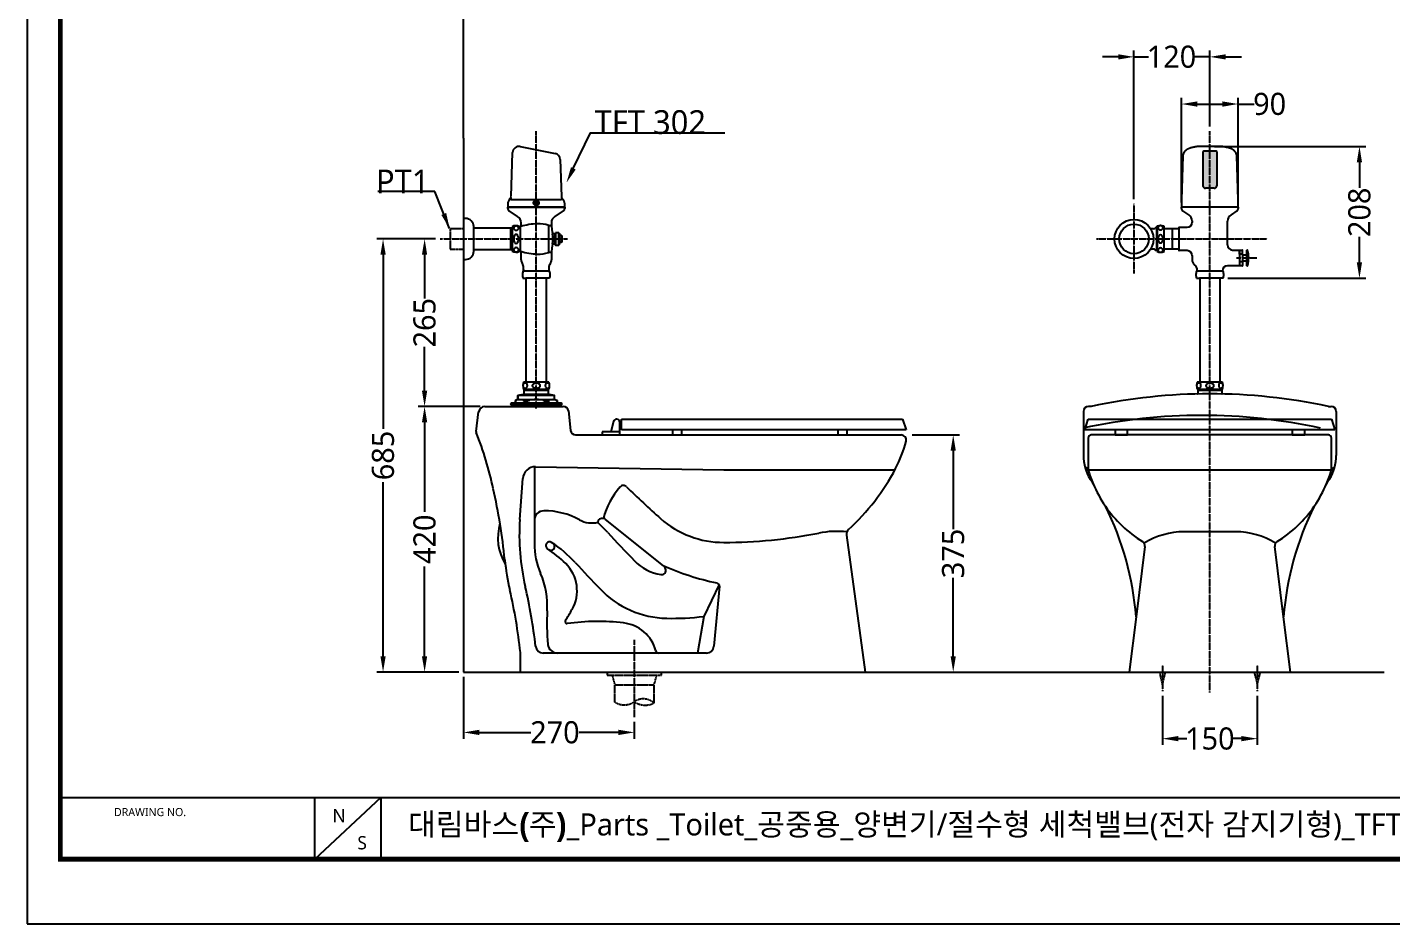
# Model space of a CAD drawing. Header units: millimetres. Extents: x 2110 to 5365, y 1236 to 3621.
# Drawn here: x 2110 to 4268, y 1236 to 2653 of the extents above; entities that cross this region are included whole.
import ezdxf

# ---------------------------------------------------------------- set-up
doc = ezdxf.new("R2010")
doc.units = ezdxf.units.MM
doc.linetypes.add('DASHDOT', pattern=[1, 0.5, -0.25, 0, -0.25])
doc.linetypes.add('DASHED', pattern=[0.75, 0.5, -0.25])
for name, color, linetype in [('001', 7, 'Continuous'), ('002', 7, 'Continuous'), ('BU', 7, 'Continuous'), ('CENTER', 7, 'Continuous'), ('DIM', 4, 'Continuous'), ('DIM2', 7, 'Continuous'), ('DV1_0', 7, 'Continuous'), ('DV3_0', 7, 'Continuous'), ('hatch', 8, 'Continuous'), ('POINT', 7, 'Continuous'), ('대변기몸통1', 7, 'Continuous'), ('상케이스1', 7, 'Continuous'), ('솔밸브몸체1', 7, 'Continuous'), ('수동버튼', 7, 'Continuous'), ('수동버튼커버', 7, 'Continuous')]:
    doc.layers.add(name, color=color, linetype=linetype)
doc.styles.add('____', font='')
doc.styles.add('Daelim Dimension', font='')
doc.styles.get('____').set_extended_font_data('NanumGothic')
doc.styles.get('Daelim Dimension').set_extended_font_data('NanumGothic')
doc.dimstyles.new('MSADIM', dxfattribs={"dimtxt": 35, "dimasz": 25, "dimexe": 10, "dimexo": 7.5, "dimgap": 0.09, "dimtad": 0, "dimtoh": 1, "dimdec": 0, "dimzin": 1, "dimdsep": 46, "dimtxsty": '____', "dimcen": 11.25, "dimadec": 0, "dimazin": 0, "dimtfac": 1, "dimtdec": 4, "dimtix": 1, "dimtmove": 0, "dimatfit": 3, "dimfxl": 1, "dimtolj": 1, "dimtzin": 1, "dimarcsym": 0})

# ---------------------------------------------------------------- blocks, each defined once
blk = doc.blocks.new('*D1')
at = {"layer": 'Defpoints', "color": 0, "transparency": 16777216}
for p in [(2672.5, 2318.6), (2762.9, 2318.6), (2799.8, 1633.6)]:
    blk.add_point(p, dxfattribs=at)
at = {"layer": 'DIM', "color": 5, "lineweight": -2, "transparency": 16777216}
for p, q in [((2755.4, 2318.6), (2662.5, 2318.6)), ((2672.5, 2293.6), (2672.5, 2018.2)), ((2672.5, 1658.6), (2672.5, 1934.1)), ((2792.3, 1633.6), (2662.5, 1633.6))]:
    blk.add_line(p, q, dxfattribs=at)
at = {"layer": 'DIM', "color": 5, "transparency": 16777216}
for points in [[(2668.3, 2293.6), (2676.7, 2293.6), (2672.5, 2318.6)], [(2668.3, 1658.6), (2676.7, 1658.6), (2672.5, 1633.6)]]:
    blk.add_solid(points, dxfattribs=at)
at = {"layer": 'DIM', "color": 7, "transparency": 16777216, "insert": (2672.5, 1976.1), "char_height": 35, "attachment_point": 5, "rotation": 90, "style": '____'}
blk.add_mtext('\\A1;685', dxfattribs=at)
blk = doc.blocks.new('*D2')
at = {"layer": 'Defpoints', "color": 0, "transparency": 16777216}
for p in [(3905.1, 1603.2), (4055.1, 1603.2), (3905.1, 1528.2)]:
    blk.add_point(p, dxfattribs=at)
at = {"layer": 'DIM', "color": 251, "lineweight": -2, "transparency": 16777216}
for p, q in [((3905.1, 1595.7), (3905.1, 1518.2)), ((4055.1, 1595.7), (4055.1, 1518.2)), ((3930.1, 1528.2), (3943.7, 1528.2)), ((4030.1, 1528.2), (4016.5, 1528.2))]:
    blk.add_line(p, q, dxfattribs=at)
at = {"layer": 'DIM', "color": 251, "transparency": 16777216}
for points in [[(3930.1, 1532.4), (3930.1, 1524.1), (3905.1, 1528.2)], [(4030.1, 1532.4), (4030.1, 1524.1), (4055.1, 1528.2)]]:
    blk.add_solid(points, dxfattribs=at)
at = {"layer": 'DIM', "color": 251, "transparency": 16777216, "insert": (3980.1, 1528.2), "char_height": 35, "attachment_point": 5, "style": '____'}
blk.add_mtext('\\A1;150', dxfattribs=at)
blk = doc.blocks.new('*D3')
at = {"layer": 'Defpoints', "color": 0, "transparency": 16777216}
for p in [(2738.2, 2053.6), (2833.6, 2053.6), (2799.8, 1633.6)]:
    blk.add_point(p, dxfattribs=at)
at = {"layer": 'DIM', "color": 0, "lineweight": -2, "transparency": 16777216}
for p, q in [((2826.1, 2053.6), (2728.2, 2053.6)), ((2738.2, 2028.6), (2738.2, 1887)), ((2738.2, 1658.6), (2738.2, 1800.3)), ((2792.3, 1633.6), (2728.2, 1633.6))]:
    blk.add_line(p, q, dxfattribs=at)
at = {"layer": 'DIM', "color": 0, "transparency": 16777216}
for points in [[(2734, 2028.6), (2742.3, 2028.6), (2738.2, 2053.6)], [(2734, 1658.6), (2742.3, 1658.6), (2738.2, 1633.6)]]:
    blk.add_solid(points, dxfattribs=at)
at = {"layer": 'DIM', "color": 0, "transparency": 16777216, "insert": (2738.2, 1843.6), "char_height": 35, "attachment_point": 5, "rotation": 90, "style": '____'}
blk.add_mtext('\\A1;420', dxfattribs=at)
blk = doc.blocks.new('*D4')
at = {"layer": 'Defpoints', "color": 0, "transparency": 16777216}
for p in [(2799.8, 1633.6), (3069.8, 1562.2), (2799.8, 1538.1)]:
    blk.add_point(p, dxfattribs=at)
at = {"layer": 'DIM', "color": 0, "lineweight": -2, "transparency": 16777216}
for p, q in [((2799.8, 1626.1), (2799.8, 1528.1)), ((3069.8, 1554.7), (3069.8, 1528.1)), ((2824.8, 1538.1), (2906, 1538.1)), ((3044.8, 1538.1), (2982.6, 1538.1))]:
    blk.add_line(p, q, dxfattribs=at)
at = {"layer": 'DIM', "color": 0, "transparency": 16777216}
for points in [[(2824.8, 1542.3), (2824.8, 1533.9), (2799.8, 1538.1)], [(3044.8, 1542.3), (3044.8, 1533.9), (3069.8, 1538.1)]]:
    blk.add_solid(points, dxfattribs=at)
at = {"layer": 'DIM', "color": 0, "transparency": 16777216, "insert": (2944.3, 1538.1), "char_height": 35, "attachment_point": 5, "style": '____'}
blk.add_mtext('\\A1;270', dxfattribs=at)
blk = doc.blocks.new('*D5')
at = {"layer": 'Defpoints', "color": 0, "transparency": 16777216}
for p in [(3501.7, 2008.6), (3574.2, 2008.6), (3434.8, 1633.6)]:
    blk.add_point(p, dxfattribs=at)
at = {"layer": 'DIM', "color": 0, "lineweight": -2, "transparency": 16777216}
for p, q in [((3509.2, 2008.6), (3584.2, 2008.6)), ((3574.2, 1983.6), (3574.2, 1859.5)), ((3574.2, 1658.6), (3574.2, 1782.8)), ((3442.3, 1633.6), (3584.2, 1633.6))]:
    blk.add_line(p, q, dxfattribs=at)
at = {"layer": 'DIM', "color": 0, "transparency": 16777216}
for points in [[(3570.1, 1983.6), (3578.4, 1983.6), (3574.2, 2008.6)], [(3570.1, 1658.6), (3578.4, 1658.6), (3574.2, 1633.6)]]:
    blk.add_solid(points, dxfattribs=at)
at = {"layer": 'DIM', "color": 0, "transparency": 16777216, "insert": (3574.2, 1821.1), "char_height": 35, "attachment_point": 5, "rotation": 90, "style": '____'}
blk.add_mtext('\\A1;375', dxfattribs=at)
blk = doc.blocks.new('*D8')
at = {"layer": 'Defpoints', "color": 0, "transparency": 16777216}
for p in [(2738.2, 2318.6), (2762.9, 2318.6), (2833.6, 2053.6)]:
    blk.add_point(p, dxfattribs=at)
at = {"layer": 'DIM', "color": 5, "lineweight": -2, "transparency": 16777216}
for p, q in [((2755.4, 2318.6), (2728.2, 2318.6)), ((2738.2, 2293.6), (2738.2, 2224.5)), ((2738.2, 2078.6), (2738.2, 2147.8)), ((2826.1, 2053.6), (2728.2, 2053.6))]:
    blk.add_line(p, q, dxfattribs=at)
at = {"layer": 'DIM', "color": 5, "transparency": 16777216}
for points in [[(2734, 2293.6), (2742.3, 2293.6), (2738.2, 2318.6)], [(2734, 2078.6), (2742.3, 2078.6), (2738.2, 2053.6)]]:
    blk.add_solid(points, dxfattribs=at)
at = {"layer": 'DIM', "color": 7, "transparency": 16777216, "insert": (2738.2, 2186.1), "char_height": 35, "attachment_point": 5, "rotation": 90, "style": '____'}
blk.add_mtext('\\A1;265', dxfattribs=at)
blk = doc.blocks.new('*D13')
at = {"layer": 'Defpoints', "color": 0, "transparency": 16777216}
for p in [(3935.1, 2532), (3935.1, 2368.6), (4025.1, 2368.6)]:
    blk.add_point(p, dxfattribs=at)
at = {"layer": 'DIM', "color": 5, "lineweight": -2, "transparency": 16777216}
for p, q in [((3935.1, 2376.1), (3935.1, 2542)), ((3960.1, 2532), (4000.1, 2532)), ((4025.1, 2376.1), (4025.1, 2542)), ((4025.1, 2532), (4050.1, 2532))]:
    blk.add_line(p, q, dxfattribs=at)
at = {"layer": 'DIM', "color": 5, "transparency": 16777216}
for points in [[(3960.1, 2536.1), (3960.1, 2527.8), (3935.1, 2532)], [(4000.1, 2536.1), (4000.1, 2527.8), (4025.1, 2532)]]:
    blk.add_solid(points, dxfattribs=at)
at = {"layer": 'DIM', "color": 7, "transparency": 16777216, "insert": (4074.7, 2532), "char_height": 35, "attachment_point": 5, "style": '____'}
blk.add_mtext('\\A1;90', dxfattribs=at)
blk = doc.blocks.new('*D14')
at = {"layer": 'Defpoints', "color": 0, "transparency": 16777216}
for p in [(3980.1, 2464.9), (4216.7, 2464.9), (4001.1, 2256.4)]:
    blk.add_point(p, dxfattribs=at)
at = {"layer": 'DIM', "color": 5, "lineweight": -2, "transparency": 16777216}
for p, q in [((3987.6, 2464.9), (4226.7, 2464.9)), ((4216.7, 2439.9), (4216.7, 2399.3)), ((4216.7, 2281.4), (4216.7, 2322.1)), ((4008.6, 2256.4), (4226.7, 2256.4))]:
    blk.add_line(p, q, dxfattribs=at)
at = {"layer": 'DIM', "color": 5, "transparency": 16777216}
for points in [[(4212.5, 2439.9), (4220.8, 2439.9), (4216.7, 2464.9)], [(4212.5, 2281.4), (4220.8, 2281.4), (4216.7, 2256.4)]]:
    blk.add_solid(points, dxfattribs=at)
at = {"layer": 'DIM', "color": 7, "transparency": 16777216, "insert": (4216.7, 2360.7), "char_height": 35, "attachment_point": 5, "rotation": 90, "style": '____'}
blk.add_mtext('\\A1;208', dxfattribs=at)
blk = doc.blocks.new('*D15')
at = {"layer": 'Defpoints', "color": 0, "transparency": 16777216}
for p in [(3860.1, 2606.6), (3980.1, 2488.8), (3860.1, 2373.9)]:
    blk.add_point(p, dxfattribs=at)
at = {"layer": 'DIM', "color": 5, "lineweight": -2, "transparency": 16777216}
for p, q in [((3860.1, 2381.4), (3860.1, 2616.6)), ((3980.1, 2496.3), (3980.1, 2616.6)), ((3835.1, 2606.6), (3810.1, 2606.6)), ((3860.1, 2606.6), (3883, 2606.6)), ((3980.1, 2606.6), (3955.8, 2606.6)), ((4005.1, 2606.6), (4030.1, 2606.6))]:
    blk.add_line(p, q, dxfattribs=at)
at = {"layer": 'DIM', "color": 5, "transparency": 16777216}
for points in [[(3835.1, 2610.7), (3835.1, 2602.4), (3860.1, 2606.6)], [(4005.1, 2610.7), (4005.1, 2602.4), (3980.1, 2606.6)]]:
    blk.add_solid(points, dxfattribs=at)
at = {"layer": 'DIM', "color": 7, "transparency": 16777216, "insert": (3919.4, 2606.6), "char_height": 35, "attachment_point": 5, "style": '____'}
blk.add_mtext('\\A1;120', dxfattribs=at)

msp = doc.modelspace()

# ---------------------------------------------------------------- hatches: boundary and pattern name
at = {"layer": 'hatch'}
h = msp.add_hatch(color=256, dxfattribs=at)
edge = h.paths.add_edge_path()
edge.add_line((3991, 2444.2), (3991, 2453.7))
edge.add_line((3991, 2453.7), (3991, 2456.8))
edge.add_ellipse((3987.1, 2456.8), major_axis=(3.9, 0), ratio=0.2, start_angle=0, end_angle=90)
edge.add_line((3987.1, 2457.6), (3973.1, 2457.6))
edge.add_ellipse((3973.1, 2456.8), major_axis=(3.9, 0), ratio=0.2, start_angle=90, end_angle=180)
edge.add_line((3969.2, 2456.8), (3969.2, 2453.7))
edge.add_line((3969.2, 2453.7), (3969.2, 2444.2))
edge.add_line((3969.2, 2444.2), (3969.2, 2402.6))
edge.add_arc((3973.1, 2402.6), 3.9, 180, 270)
edge.add_line((3973.1, 2398.7), (3987.1, 2398.7))
edge.add_arc((3987.1, 2402.6), 3.9, 270, 360)
edge.add_line((3991, 2402.6), (3991, 2444.2))

# ---------------------------------------------------------------- linework, layer by layer
for p, q in [((2894.8, 2267.4), (2893.8, 2267.4)), ((2894.8, 2270.1), (2894.8, 2267.4)), ((2934.8, 2267.4), (2894.8, 2267.4)), ((2934.8, 2270.1), (2934.8, 2267.4)), ((2934.8, 2267.4), (2935.8, 2267.4)), ((3960.1, 2267.4), (3959.1, 2267.4)), ((4000.1, 2267.4), (3960.1, 2267.4)), ((4000.1, 2267.4), (4001.1, 2267.4)), ((2893.8, 2256.4), (2898.5, 2256.4)), ((2931, 2256.4), (2898.5, 2256.4)), ((2935.8, 2256.4), (2931, 2256.4)), ((3959.1, 2256.4), (3963.9, 2256.4)), ((3996.4, 2256.4), (3963.9, 2256.4)), ((4001.1, 2256.4), (3996.4, 2256.4))]:
    msp.add_line(p, q)
at = {"color": 5}
msp.add_line((2162.2, 1435.3), (4783.1, 1435.3), dxfattribs=at)
at = {"color": 5, "ltscale": 40}
for p, q in [((2563.9, 1435.3), (2563.9, 1337.3)), ((2563.9, 1435.3), (2563.9, 1337.3)), ((2668.9, 1435.3), (2563.9, 1337.3)), ((2668.9, 1435.3), (2563.9, 1337.3)), ((2668.9, 1435.3), (2668.9, 1337.3)), ((2668.9, 1435.3), (2668.9, 1337.3))]:
    msp.add_line(p, q, dxfattribs=at)
at = {"ltscale": 0.5}
msp.add_lwpolyline([(2109.8, 1235.5), (5364.8, 1235.5), (5364.8, 3620.5), (2109.8, 3620.5)], close=True, dxfattribs=at)
at = {"color": 5, "linetype": 'ByBlock', "lineweight": 200, "const_width": 7.5}
msp.add_lwpolyline([(2162.2, 1337.6), (5312.2, 1337.6), (5312.2, 3565.1), (2162.2, 3565.1)], close=True, dxfattribs=at)
for centre, start, end in [((2908.8, 2261.9), 159.8945, 180), ((2920.8, 2261.9), 0, 20.1055), ((3974.1, 2261.9), 159.8945, 180), ((3986.1, 2261.9), 0, 20.1055), ((2908.8, 2261.9), 180, 200.1055), ((2920.8, 2261.9), 339.8945, 0), ((3974.1, 2261.9), 180, 200.1055), ((3986.1, 2261.9), 339.8945, 0)]:
    msp.add_arc(centre, 16, start, end)
at = {"layer": '001', "color": 251}
for p, q in [((2833.6, 2053.6), (2957.6, 2053.6)), ((3792.6, 2053.6), (3788.1, 2053.6)), ((4167.6, 2053.6), (4172.1, 2053.6)), ((2819.8, 2013.8), (2823.7, 2044.9)), ((2965.6, 2046.5), (2969, 2015.8)), ((3780.1, 2045.6), (3780.1, 1976.2)), ((4180.1, 2045.6), (4180.1, 1976.2)), ((2976.9, 2008.6), (3491.8, 2008.6)), ((3405.5, 1850.1), (3434.8, 1633.6)), ((3863.6, 1721), (3852.6, 1633.6)), ((4107.6, 1633.6), (4096.6, 1721)), ((2889.8, 1633.6), (2889.8, 1662.6))]:
    msp.add_line(p, q, dxfattribs=at)
msp.add_lwpolyline([(2889.8, 1633.6), (3434.8, 1633.6)], dxfattribs=at)
at = {"layer": '001', "color": 7}
msp.add_lwpolyline([(3852.6, 1633.6), (4107.6, 1633.6)], dxfattribs=at)
at = {"layer": '001', "color": 251}
for centre, radius, start, end in [((2833.6, 2043.6), 10, 90, 172.875), ((2957.6, 2045.6), 8, 6.3395, 90), ((3788.1, 2045.6), 8, 90, 180), ((4172.1, 2045.6), 8, 0, 90), ((2822.8, 2013.5), 3, 172.875, 201.2944), ((2260.9, 1794.5), 600, 12.4273, 21.2944), ((2976.9, 2016.6), 8, 186.3402, 270), ((3491.8, 2000.6), 8, 346.2939, 90), ((3317.2, 2043.2), 187.7, 332.1426, 346.2939), ((3850.1, 1976.2), 70, 180, 212.2793), ((4110.1, 1976.2), 70, 327.7207, 360), ((3164.9, 2123.7), 360, 312.6265, 332.1426), ((1870.3, 1708.4), 1000, 5.8845, 12.4273), ((3385.1, 1682.5), 480, 31.219, 32.2793), ((3979.6, 2009.5), 200, 203.0412, 214.5911), ((3980.6, 2009.5), 200, 325.4089, 336.9588), ((4575.1, 1682.5), 480, 147.7207, 148.781), ((3385.1, 1682.5), 480, 4.6031, 26.4133), ((4575.1, 1682.5), 480, 153.5867, 175.3969), ((3415.4, 1851.5), 10, 132.6265, 187.6952), ((3243, 1849.9), 380, 185.8845, 193.1597), ((2094, 1581.2), 800, 5.9884, 13.1597), ((2869.8, 1662.6), 20, 0, 5.9884)]:
    msp.add_arc(centre, radius, start, end, dxfattribs=at)
at = {"layer": '002', "color": 7}
for p, q in [((2799.8, 2477.8), (2799.8, 3477.2)), ((2799.8, 2477.8), (2799.8, 1633.6)), ((2799.8, 1633.6), (4255.6, 1633.6))]:
    msp.add_line(p, q, dxfattribs=at)
at = {"layer": '002', "color": 251}
for p, q in [((4167.6, 2008.6), (3792.6, 2008.6)), ((3787.6, 2003.6), (3787.6, 1955.1)), ((4172.6, 1955.1), (4172.6, 2003.6)), ((2911.8, 1958.3), (2911.8, 1837)), ((2913.7, 1958.3), (3211.6, 1953.6)), ((3211.6, 1953.6), (3482.1, 1953.6)), ((3782.3, 1958.6), (3786, 1955.3)), ((3787.7, 1953.6), (4172.5, 1953.6)), ((4177.9, 1958.6), (4174.2, 1955.3)), ((2888.9, 1874.6), (2893.5, 1939.7)), ((3116.2, 1801.5), (3024.5, 1874.9)), ((4020.8, 1855.4), (3939.4, 1855.4)), ((3877.5, 1832), (3863.6, 1721)), ((4096.6, 1721), (4082.7, 1832)), ((3203.9, 1771.8), (3179.8, 1721.6)), ((3204.4, 1769.2), (3195.8, 1674.6)), ((3179.8, 1721.6), (3169.8, 1663.6)), ((3183.8, 1663.6), (2925.7, 1663.6))]:
    msp.add_line(p, q, dxfattribs=at)
for centre, radius, start, end in [((3792.6, 2003.6), 5, 90, 180.0007), ((4167.6, 2003.6), 5, 0, 90), ((2913.4, 1938.3), 20, 89.0959, 176.0054), ((3780.5, 1949.4), 8, 18.4229, 47.0644), ((3797.6, 1955.1), 10, 180, 196.6467), ((3979.6, 2009.5), 200, 196.6467, 203.0412), ((3980.6, 2009.5), 200, 336.9588, 343.3533), ((4179.7, 1949.4), 8, 132.9356, 163.2034), ((4162.6, 1955.1), 10, 343.3533, 360), ((3140.6, 1844.9), 123.8, 138.9171, 165.1942), ((3052.6, 1921.6), 7, 45.5536, 138.9171), ((4063.7, 2952.5), 1437, 225.5535, 228.4984), ((2926.8, 1873.6), 15, 90.5609, 180), ((2927.8, 1773.8), 114.8, 61.0414, 90.5609), ((3979.6, 2009.5), 200, 214.5911, 238.0423), ((3980.6, 2009.5), 200, 301.9577, 325.4089), ((2934.1, 1845.9), 80, 163.4309, 211.4396), ((3243, 1849.9), 355, 176.0054, 193.1597), ((3002.6, 1909), 39.7, 241.0414, 284.128), ((3015.2, 1871.2), 3, 149.0954, 227.074), ((3019.5, 1868.6), 8, 51.3175, 149.0954), ((2821.1, 1662.5), 282, 42.8843, 47.074), ((3210.9, 1988.6), 150, 228.4984, 270.167), ((3390.2, 1706.1), 150, 83.8824, 100.9943), ((3031.8, 1837), 120, 180, 203.3773), ((2935.8, 1833.6), 6, 56.1679, 236.1679), ((2938, 1832.1), 6, 235.4064, 55.4064), ((2821.1, 1662.5), 212, 42.8843, 56.1679), ((6220.4, 4819.6), 4357.2, 222.8843, 223.6941), ((3209, 2638.6), 800, 270.167, 280.9943), ((3869.5, 1833), 8, 352.8518, 58.0423), ((3939.4, 1735.4), 120, 90, 121.7494), ((4020.8, 1735.4), 120, 58.2506, 90), ((4090.7, 1833), 8, 121.9577, 187.1492), ((2821.1, 1662.5), 200, 45.4367, 56.1679), ((2919.3, 1762.3), 60, 330.1311, 45.4367), ((6220.4, 4819.6), 4427.2, 222.8843, 223.6261), ((3123.2, 1860.5), 73.7, 223.6941, 260.9903), ((3112.8, 1794.6), 7, 260.9903, 19.4712), ((3281.6, 2168.9), 402.6, 245.5935, 258.3653), ((3109.9, 1793.6), 10, 19.4712, 51.3174), ((2802.3, 1737.8), 130, 356.8401, 23.3773), ((3199.4, 1769.6), 5, 354.8056, 78.3653), ((2094, 1581.2), 825, 6.4769, 13.1597), ((3124.3, 1868.5), 150, 223.6261, 268.7769), ((3281.6, 1711.3), 350, 176.8401, 185.6008), ((2451, 2031.2), 600, 328.1863, 330.1311), ((2963.5, 1713.3), 3, 148.1863, 277.8352), ((3011.9, 1361), 352.6, 83.3178, 97.8352), ((3046, 1651.7), 60, 15.1502, 83.3178), ((3129.6, 2118.5), 400, 268.7769, 277.2042), ((2925.7, 1675.6), 12, 186.4769, 270), ((2948.2, 1678.6), 15, 185.6008, 270), ((3108.7, 1668.6), 5, 195.1502, 270), ((3183.8, 1675.6), 12, 270, 354.8056)]:
    msp.add_arc(centre, radius, start, end, dxfattribs=at)
at = {"layer": 'BU', "color": 7}
for p, q in [((2799.8, 2351.1), (2799.8, 2286.1)), ((2802.8, 2351.1), (2799.8, 2351.1)), ((2815.8, 2299.1), (2815.8, 2338.1)), ((2876.8, 2335.6), (2815.8, 2335.6)), ((2873.8, 2335.6), (2873.8, 2301.6)), ((2876.8, 2337.9), (2876.8, 2299.4)), ((2889.2, 2338), (2889.2, 2299.3)), ((2934.8, 2339.6), (2934.5, 2339.9)), ((2934.8, 2297.6), (2934.8, 2339.6)), ((2935.3, 2340.1), (2937.3, 2340.1)), ((2938.8, 2338.8), (2940, 2329.1)), ((3891, 2334.6), (3886.4, 2334.6)), ((3895.6, 2337.6), (3893.8, 2335.8)), ((3895.6, 2337.6), (3895.6, 2299.6)), ((3896.6, 2337.6), (3895.6, 2337.6)), ((3896.6, 2338.7), (3896.6, 2298.6)), ((3907.6, 2298.6), (3907.6, 2338.7)), ((3931.1, 2334.6), (3907.6, 2334.6)), ((3920.3, 2334.6), (3920.3, 2302.6)), ((2942.5, 2326.9), (2943.8, 2326.9)), ((2943.8, 2310.4), (2942.5, 2310.4)), ((2943.8, 2326.9), (2945.3, 2328.4)), ((2943.8, 2326.9), (2943.8, 2310.4)), ((2943.8, 2310.4), (2945.3, 2308.9)), ((2945.3, 2328.4), (2945.3, 2308.9)), ((2950.5, 2328.4), (2945.3, 2328.4)), ((2950.5, 2328.4), (2951.8, 2327.1)), ((2950.5, 2308.9), (2950.5, 2328.4)), ((2951.8, 2310.2), (2950.5, 2308.9)), ((2951.8, 2327.1), (2951.8, 2310.2)), ((2951.8, 2323.9), (2954.7, 2323.9)), ((2954.7, 2313.4), (2951.8, 2313.4)), ((2952.7, 2319.5), (2952.7, 2317.7)), ((2955.2, 2319.5), (2952.7, 2319.5)), ((2952.7, 2317.7), (2955.2, 2317.7)), ((2955.2, 2323.4), (2955.2, 2319.5)), ((2955.2, 2317.7), (2955.2, 2313.9)), ((2876.8, 2301.6), (2815.8, 2301.6)), ((2934.5, 2297.3), (2934.8, 2297.6)), ((2937.3, 2297.1), (2935.3, 2297.1)), ((2940, 2308.2), (2938.8, 2298.5)), ((2945.3, 2308.9), (2950.5, 2308.9)), ((3891, 2302.6), (3886.4, 2302.6)), ((3895.6, 2299.6), (3893.8, 2301.5)), ((3896.6, 2299.6), (3895.6, 2299.6)), ((3931.1, 2302.6), (3907.6, 2302.6)), ((2799.8, 2286.1), (2802.8, 2286.1)), ((2898.8, 2092.1), (2898.8, 2256.4)), ((2930.8, 2092.1), (2930.8, 2256.4)), ((3964.2, 2256.4), (3964.2, 2092.1)), ((3996, 2256.4), (3996, 2092.1)), ((2885.8, 2071.1), (2886.3, 2071.6)), ((2886.3, 2071.6), (2894.5, 2072.9)), ((2886.3, 2071.6), (2943.3, 2071.6)), ((2886.3, 2064.6), (2886.3, 2071.6)), ((2934.8, 2092.1), (2894.8, 2092.1)), ((2894.8, 2081.1), (2934.8, 2081.1)), ((2895.1, 2073.1), (2934.5, 2073.1)), ((2895.8, 2074.4), (2895.8, 2081.1)), ((2896.3, 2079.5), (2895.8, 2078.6)), ((2895.8, 2079.5), (2933.8, 2079.5)), ((2896.3, 2081.1), (2896.3, 2079.5)), ((2933.3, 2081.1), (2933.3, 2079.5)), ((2933.3, 2079.5), (2933.8, 2078.6)), ((2933.8, 2081.1), (2933.8, 2074.4)), ((2935, 2072.9), (2943.3, 2071.6)), ((2943.3, 2071.6), (2943.8, 2071.1)), ((2943.3, 2071.6), (2943.3, 2064.6)), ((4000.1, 2092.1), (3960.1, 2092.1)), ((3960.1, 2081.1), (4000.1, 2081.1)), ((3961.1, 2081.1), (3961.1, 2074.4)), ((3961.6, 2079.5), (3961.1, 2078.6)), ((3961.1, 2079.5), (3999.1, 2079.5)), ((3961.6, 2081.1), (3961.6, 2079.5)), ((3998.6, 2081.1), (3998.6, 2079.5)), ((3998.6, 2079.5), (3999.1, 2078.6)), ((3999.1, 2081.1), (3999.1, 2074.4)), ((2954.3, 2058.6), (2875.3, 2058.6)), ((2875.3, 2056.6), (2954.3, 2056.6)), ((2876, 2056.1), (2953.5, 2056.1)), ((2876, 2053.6), (2876, 2056.1)), ((2953.5, 2053.6), (2876, 2053.6)), ((2876.5, 2056.1), (2876.5, 2056.6)), ((2881.8, 2062.9), (2884.8, 2064.6)), ((2881.8, 2059.6), (2881.8, 2062.9)), ((2884.8, 2064.6), (2944.8, 2064.6)), ((2943.8, 2071.1), (2885.8, 2071.1)), ((2885.8, 2064.6), (2885.8, 2071.1)), ((2901, 2062.9), (2895.7, 2062.9)), ((2895.7, 2062.9), (2895.7, 2060.3)), ((2895.7, 2060.3), (2901, 2060.3)), ((2901, 2060.3), (2901, 2062.9)), ((2928.5, 2062.9), (2933.9, 2062.9)), ((2928.5, 2060.3), (2928.5, 2062.9)), ((2933.9, 2060.3), (2928.5, 2060.3)), ((2933.9, 2062.9), (2933.9, 2060.3)), ((2943.8, 2064.6), (2943.8, 2071.1)), ((2944.8, 2064.6), (2947.8, 2062.9)), ((2947.8, 2062.9), (2947.8, 2059.6)), ((2953, 2056.6), (2953, 2056.1)), ((2953.5, 2056.1), (2953.5, 2053.6))]:
    msp.add_line(p, q, dxfattribs=at)
at = {"layer": 'BU', "color": 251}
for p, q in [((3036.9, 2029.9), (3032.8, 2013.6)), ((3046.8, 2008.6), (3046.8, 2028.6)), ((3049.8, 2016.6), (3049.8, 2033.6)), ((3049.8, 2033.6), (3493.8, 2033.6)), ((3493.8, 2033.6), (3499.8, 2016.6)), ((3782.6, 2016.6), (3787.6, 2033.6)), ((3787.6, 2033.6), (4172.6, 2033.6)), ((4172.6, 2033.6), (4177.6, 2016.6)), ((3019.1, 2013.6), (3019.1, 2008.6)), ((3046.8, 2013.6), (3019.1, 2013.6)), ((3019.1, 2008.6), (3046.8, 2008.6)), ((3499.8, 2016.6), (3049.8, 2016.6)), ((3130.1, 2016.6), (3130.1, 2008.6)), ((3130.1, 2008.6), (3145.1, 2008.6)), ((3145.1, 2008.6), (3145.1, 2016.6)), ((3391.5, 2016.6), (3391.5, 2008.6)), ((3391.5, 2008.6), (3406.5, 2008.6)), ((3406.5, 2008.6), (3406.5, 2016.6)), ((4177.6, 2016.6), (3782.6, 2016.6)), ((3830.1, 2016.6), (3830.1, 2008.6)), ((3830.1, 2008.6), (3850.1, 2008.6)), ((3850.1, 2008.6), (3850.1, 2016.6)), ((4110.1, 2016.6), (4110.1, 2008.6)), ((4110.1, 2008.6), (4130.1, 2008.6)), ((4130.1, 2008.6), (4130.1, 2016.6))]:
    msp.add_line(p, q, dxfattribs=at)
at = {"layer": 'BU', "color": 7}
for radius in [30.8, 23.4]:
    msp.add_circle((3860.1, 2318.6), radius, dxfattribs=at)
for centre, radius, start, end in [((2802.8, 2338.1), 13, 0, 90), ((2882.8, 2328.6), 11, 61.8508, 123.0557), ((2881.9, 2335.8), 3, 134.9539, 225.0461), ((2883, 2334.7), 4.5, 45.0462, 134.9538), ((2883, 2336.8), 4.5, 225.0462, 314.9538), ((2884, 2335.8), 3, 314.9538, 45.0462), ((2889.4, 2341), 3, 241.8508, 287.3555), ((2920.1, 2242.7), 100, 92.0971, 107.3555), ((2918.3, 2292.6), 50, 71.1003, 92.0971), ((2935.3, 2339.6), 0.5, 90, 180), ((2937.3, 2338.6), 1.5, 7.2175, 90), ((3891, 2338.6), 4, 270, 315), ((3902.1, 2323.6), 16, 69.8945, 110.1055), ((3901, 2336.2), 3, 134.9523, 225.0477), ((3902.1, 2335.1), 4.5, 45.0477, 134.9523), ((3902.1, 2337.3), 4.5, 225.0477, 314.9523), ((3903.2, 2336.2), 3, 314.9523, 45.0477), ((2888.7, 2318.6), 10, 144.8395, 215.1605), ((2883, 2322.7), 3, 35.1605, 144.8395), ((2883, 2314.6), 3, 215.1605, 324.8395), ((2877.2, 2318.6), 10, 324.8395, 35.1605), ((2942.5, 2329.4), 2.5, 187.2175, 270), ((2942.5, 2307.9), 2.5, 90, 172.7825), ((2899.1, 2318.6), 42, 349.0194, 10.9806), ((2954.7, 2323.4), 0.5, 0, 90), ((2954.7, 2313.9), 0.5, 270, 0), ((3907, 2318.6), 9, 145.4236, 214.5764), ((3902.1, 2322), 3, 34.5764, 145.4236), ((3902.1, 2315.2), 3, 214.5763, 325.4237), ((3897.2, 2318.6), 9, 325.4236, 34.5764), ((2802.8, 2299.1), 13, 270, 0), ((2882.8, 2308.6), 11, 236.9443, 298.1492), ((2881.9, 2301.5), 3, 134.9539, 225.0461), ((2883, 2300.5), 4.5, 45.0462, 134.9538), ((2883, 2302.6), 4.5, 225.0462, 314.9538), ((2884, 2301.5), 3, 314.9538, 45.0462), ((2889.4, 2296.3), 3, 72.6445, 118.1492), ((2920.1, 2394.6), 100, 252.6445, 267.9029), ((2918.3, 2344.6), 50, 267.9029, 288.8997), ((2935.3, 2297.6), 0.5, 180, 270), ((2937.3, 2298.6), 1.5, 270, 352.7825), ((3891, 2298.6), 4, 45, 90), ((3902.1, 2313.6), 16, 249.8945, 290.1055), ((3901, 2301.1), 3, 134.9523, 225.0477), ((3902.1, 2300), 4.5, 45.0477, 134.9523), ((3902.1, 2302.1), 4.5, 225.0477, 314.9523), ((3903.2, 2301.1), 3, 314.9523, 45.0477), ((2909.8, 2086.6), 16, 159.8945, 200.1055), ((2898.3, 2086.6), 4.5, 135.0477, 224.9523), ((2894.3, 2074.4), 1.5, 278.9866, 360), ((2897.2, 2087.7), 3, 44.9523, 135.0477), ((2897.2, 2085.6), 3, 224.9523, 315.0477), ((2896.2, 2086.6), 4.5, 315.0477, 44.9523), ((2911.4, 2086.6), 3, 124.5763, 235.4237), ((2914.8, 2081.7), 9, 55.4236, 124.5764), ((2914.8, 2091.6), 9, 235.4236, 304.5764), ((2918.2, 2086.6), 3, 304.5763, 55.4237), ((2933.4, 2086.6), 4.5, 135.0477, 224.9523), ((2932.3, 2087.7), 3, 44.9523, 135.0477), ((2932.3, 2085.6), 3, 224.9523, 315.0477), ((2935.3, 2074.4), 1.5, 180, 261.0134), ((2931.3, 2086.6), 4.5, 315.0477, 44.9523), ((2919.8, 2086.6), 16, 339.8945, 20.1055), ((3975.1, 2086.6), 16, 159.8945, 200.1055), ((3963.6, 2086.6), 4.5, 135.0477, 224.9523), ((3962.5, 2087.7), 3, 44.9523, 135.0477), ((3962.5, 2085.6), 3, 224.9523, 315.0477), ((3959.6, 2074.4), 1.5, 318.5681, 360), ((3961.5, 2086.6), 4.5, 315.0477, 44.9523), ((3976.7, 2086.6), 3, 124.5764, 235.4236), ((3980.1, 2081.7), 9, 55.4236, 124.5764), ((3980.1, 2091.6), 9, 235.4236, 304.5764), ((3983.5, 2086.6), 3, 304.5763, 55.4237), ((3998.7, 2086.6), 4.5, 135.0477, 224.9523), ((3997.7, 2087.7), 3, 44.9523, 135.0477), ((3997.7, 2085.6), 3, 224.9523, 315.0477), ((4000.6, 2074.4), 1.5, 180, 221.4319), ((3996.6, 2086.6), 4.5, 315.0477, 44.9523), ((3985.1, 2086.6), 16, 339.8945, 20.1055), ((2875.3, 2057.6), 1, 90, 270), ((2880.8, 2059.6), 1, 270, 0), ((2888.7, 2049.8), 14.8, 61.9987, 118.0013), ((2888.7, 2073.7), 15, 242.497, 297.503), ((2914.8, 2009.2), 55.4, 75.6385, 104.3615), ((2914.8, 2115.1), 56.4, 255.9015, 284.0985), ((2940.8, 2049.8), 14.8, 61.9987, 118.0013), ((2940.8, 2073.7), 15, 242.497, 297.503), ((2948.8, 2059.6), 1, 180, 270), ((2954.3, 2057.6), 1, 270, 90)]:
    msp.add_arc(centre, radius, start, end, dxfattribs=at)
at = {"layer": 'BU', "color": 251}
for centre, radius, start, end in [((3980.1, 1184.7), 888.9, 77.8229, 102.1771), ((3980.1, 1184.7), 888.9, 77.8229, 102.1771), ((3980.1, 1184.7), 888.9, 77.8229, 102.1771), ((3041.8, 2028.6), 5, 0, 165.8872), ((3967.5, 1150.6), 888.9, 77.8229, 102.1771)]:
    msp.add_arc(centre, radius, start, end, dxfattribs=at)
at = {"layer": 'BU', "color": 7}
for points in [[(3896.6, 2338.7), (3896.6, 2338.7), (3896.6, 2338.6)], [(3896.6, 2338.6), (3896.6, 2338.1), (3896.6, 2337.6)], [(2954.7, 2323.9), (2953.2, 2323.9), (2951.8, 2323.9)], [(3895.6, 2299.6), (3895.6, 2300.2), (3895.6, 2300.7)], [(3896.6, 2298.6), (3896.6, 2298.6), (3896.6, 2298.6)], [(2899.6, 2081.1), (2899.3, 2081.1), (2898.9, 2081.1)], [(2943.3, 2071.1), (2943.3, 2071.4), (2943.3, 2071.6)], [(3964.9, 2081.1), (3964.6, 2081.1), (3964.2, 2081.1)], [(2876.5, 2056.6), (2876.5, 2056.4), (2876.5, 2056.1)], [(2884.8, 2064.6), (2899.8, 2064.6), (2914.8, 2064.6)]]:
    msp.add_open_spline(points, degree=2, dxfattribs=at)
at = {"layer": 'CENTER', "color": 1, "linetype": 'DASHDOT'}
for p, q in [((2914.8, 2050.2), (2914.8, 2488.9)), ((3980.1, 1601.4), (3980.1, 2488.8)), ((3860.1, 2373.9), (3860.1, 2264)), ((2762.9, 2318.6), (2964.3, 2318.6)), ((3801, 2318.6), (4070.5, 2318.6)), ((4022.2, 2288.6), (4054.5, 2288.6))]:
    msp.add_line(p, q, dxfattribs=at)
at = {"layer": 'CENTER', "color": 251, "linetype": 'DASHDOT'}
for p, q in [((3069.8, 1684.6), (3069.8, 1562.2)), ((3905.1, 1644.7), (3905.1, 1603.2)), ((4055.1, 1644.7), (4055.1, 1603.2))]:
    msp.add_line(p, q, dxfattribs=at)
at = {"layer": 'DIM2', "color": 5}
msp.add_lwpolyline([(2973.4, 2430.2), (3000.4, 2486.3), (3213, 2486.3)], dxfattribs=at)
msp.add_solid([(2977.2, 2428.4), (2962.6, 2407.7), (2969.7, 2432)], dxfattribs=at)
at = {"layer": 'DV1_0', "color": 7, "linetype": 'Continuous', "ltscale": 25.4}
for p, q in [((3997.4, 2464.9), (3962.8, 2464.9)), ((3937.5, 2449.8), (3935.1, 2380.6)), ((4025.1, 2380.6), (4022.7, 2449.8)), ((3935.1, 2380.6), (3935.1, 2368.6)), ((4025.1, 2368.6), (4025.1, 2380.6)), ((4025.1, 2368.6), (3935.1, 2368.6)), ((4025.1, 2368.6), (3935.1, 2368.6))]:
    msp.add_line(p, q, dxfattribs=at)
for centre, start, end in [((3962.8, 2454.9), 90, 97.1381), ((3997.4, 2454.9), 82.8619, 90)]:
    msp.add_arc(centre, 10, start, end, dxfattribs=at)
for points, knots in [([(3961.6, 2464.8), (3961.3, 2464.8), (3960.6, 2464.7), (3959.4, 2464.6), (3958.1, 2464.4), (3956.7, 2464.1), (3955.4, 2463.9), (3954.1, 2463.6), (3952.9, 2463.3), (3951.6, 2463), (3950.4, 2462.7), (3949.2, 2462.3), (3947.9, 2461.9), (3946.7, 2461.4), (3945.6, 2460.9), (3944.7, 2460.4), (3943.8, 2459.9), (3943.1, 2459.4), (3942.4, 2458.9), (3941.7, 2458.4), (3941.1, 2457.8), (3940.5, 2457.2), (3940, 2456.6), (3939.5, 2455.9), (3939.1, 2455.2), (3938.7, 2454.5), (3938.3, 2453.7), (3938, 2452.8), (3937.8, 2451.9), (3937.6, 2451.1), (3937.5, 2450.3), (3937.5, 2449.9), (3937.5, 2449.8)], [0, 0, 0, 0, 0.020341, 0.05994, 0.099828, 0.140149, 0.180994, 0.222477, 0.264749, 0.30801, 0.352529, 0.398656, 0.446805, 0.497246, 0.542302, 0.582612, 0.618709, 0.651543, 0.681906, 0.710412, 0.737527, 0.763606, 0.788917, 0.813658, 0.837975, 0.861975, 0.888344, 0.914344, 0.939957, 0.96523, 0.990206, 1, 1, 1, 1]), ([(4022.7, 2449.8), (4022.7, 2450.1), (4022.6, 2450.5), (4022.5, 2451.4), (4022.3, 2452.2), (4022.1, 2453), (4021.8, 2453.8), (4021.5, 2454.6), (4021, 2455.3), (4020.6, 2456), (4020.1, 2456.7), (4019.6, 2457.3), (4019, 2457.9), (4018.4, 2458.4), (4017.8, 2458.9), (4017.1, 2459.4), (4016.4, 2459.9), (4015.6, 2460.4), (4014.7, 2460.9), (4013.7, 2461.3), (4012.5, 2461.8), (4011.3, 2462.2), (4010, 2462.6), (4008.7, 2463), (4007.4, 2463.3), (4006, 2463.6), (4004.7, 2463.9), (4003.4, 2464.1), (4002, 2464.4), (4000.6, 2464.6), (3999.5, 2464.7), (3998.8, 2464.8), (3998.6, 2464.8)], [0, 0, 0, 0, 0.01959, 0.043915, 0.068115, 0.092242, 0.11635, 0.140503, 0.164772, 0.189245, 0.214034, 0.23928, 0.265168, 0.291934, 0.319887, 0.34942, 0.381039, 0.415386, 0.453241, 0.495391, 0.54206, 0.591804, 0.641179, 0.688579, 0.734056, 0.77799, 0.820728, 0.862535, 0.903606, 0.944085, 0.984082, 1, 1, 1, 1])]:
    msp.add_open_spline(points, degree=3, knots=knots, dxfattribs=at)
at = {"layer": 'DV3_0', "color": 7, "linetype": 'Continuous', "ltscale": 25.4}
for p, q in [((2889.3, 2464.7), (2944.5, 2453.7)), ((2874.9, 2385.5), (2877.4, 2455.3)), ((2952.6, 2444.2), (2954.6, 2385.5)), ((2869.8, 2374.3), (2869.8, 2368.6)), ((2954.2, 2380.6), (2875.3, 2380.6)), ((2959.8, 2368.6), (2959.8, 2374.3)), ((2869.8, 2368.6), (2959.8, 2368.6)), ((2869.8, 2368.6), (2959.8, 2368.6))]:
    msp.add_line(p, q, dxfattribs=at)
for centre, radius, start, end in [((2887.4, 2454.9), 10, 78.6901, 178), ((2942.6, 2443.9), 10, 2, 78.6901), ((2879.8, 2374.3), 9.99, 130.8883, 179.9271), ((2869, 2386.3), 6.14, 315.8671, 320.7877), ((2869.2, 2386), 5.79, 316.2727, 321.6556), ((2869.9, 2385.6), 5, 320.7165, 339.82), ((2869.9, 2385.6), 5, 339.82, 358), ((2875.3, 2380.8), 0.139, 208.857, 270.9582), ((2954.2, 2380.8), 0.139, 269.0292, 331.1556), ((2959.6, 2385.6), 5, 182, 200.18), ((2959.6, 2385.6), 5, 200.18, 229.0783), ((2960.4, 2386.1), 5.9, 219.1389, 224.2652), ((2949.8, 2374.3), 9.98, 0.0128, 49.1199)]:
    msp.add_arc(centre, radius, start, end, dxfattribs=at)
for points in [[(2874.6, 2383.9), (2874.6, 2383.8), (2874.6, 2383.7), (2874.5, 2383.4), (2874.5, 2383.3), (2874.5, 2382.9), (2874.5, 2382.7), (2874.6, 2381.9), (2874.8, 2381.3), (2875.2, 2380.7)], [(2954.9, 2383.9), (2954.9, 2383.8), (2955, 2383.7), (2955, 2383.4), (2955.1, 2383.3), (2955.1, 2382.9), (2955.1, 2382.7), (2954.9, 2381.9), (2954.7, 2381.3), (2954.3, 2380.7)]]:
    msp.add_open_spline(points, degree=3, knots=[0, 0, 0, 0, 0.125, 0.125, 0.25, 0.25, 0.5, 0.5, 1, 1, 1, 1], dxfattribs=at)
at = {"layer": 'hatch', "linetype": 'Continuous', "ltscale": 25.4}
for p, q in [((3969.2, 2456.8), (3969.2, 2453.7)), ((3969.2, 2453.7), (3969.2, 2444.2)), ((3969.2, 2444.2), (3969.2, 2402.6)), ((3987.1, 2457.6), (3973.1, 2457.6)), ((3991, 2456.8), (3991, 2453.7)), ((3991, 2453.7), (3991, 2444.2)), ((3991, 2444.2), (3991, 2402.6)), ((3987.1, 2398.7), (3973.1, 2398.7))]:
    msp.add_line(p, q, dxfattribs=at)
for centre, start, end in [((3973.1, 2402.6), 180, 270), ((3987.1, 2402.6), 270, 0)]:
    msp.add_arc(centre, 3.9, start, end, dxfattribs=at)
for centre, start_param, end_param in [((3973.1, 2456.8), 1.570796, 3.141593), ((3987.1, 2456.8), 0, 1.570796)]:
    msp.add_ellipse(centre, major_axis=(3.9, 0), ratio=0.2, start_param=start_param, end_param=end_param, dxfattribs=at)
at = {"layer": 'POINT', "color": 3, "linetype": 'DASHED'}
for p, q in [((2778.8, 2334.6), (2778.8, 2302.6)), ((2799.8, 2334.6), (2778.8, 2334.6)), ((2778.8, 2302.6), (2799.8, 2302.6))]:
    msp.add_line(p, q, dxfattribs=at)
at = {"layer": 'POINT', "color": 251, "linetype": 'DASHED'}
for p, q in [((3026.8, 1633.6), (3026.8, 1628.6)), ((3026.8, 1628.6), (3112.8, 1628.6)), ((3034.8, 1628.6), (3038.8, 1613.6)), ((3104.8, 1628.6), (3100.8, 1613.6)), ((3112.8, 1628.6), (3112.8, 1633.6)), ((3900.1, 1633.6), (3905.1, 1613.6)), ((3905.1, 1613.6), (3910.1, 1633.6)), ((4050.1, 1633.6), (4055.1, 1613.6)), ((4055.1, 1613.6), (4060.1, 1633.6)), ((3038.8, 1586.1), (3038.8, 1613.6)), ((3038.8, 1613.6), (3100.8, 1613.6)), ((3100.8, 1613.6), (3100.8, 1584.4))]:
    msp.add_line(p, q, dxfattribs=at)
for centre, radius, start, end in [((3054, 1609.8), 28.1, 237.1476, 305.6288), ((3087.2, 1613.4), 32.1, 237.1903, 295.1018), ((3084, 1566.7), 24.4, 46.5379, 123.8822)]:
    msp.add_arc(centre, radius, start, end, dxfattribs=at)
at = {"layer": '대변기몸통1', "color": 7, "linetype": 'Continuous', "ltscale": 25.4}
for p, q in [((2959.8, 2368.6), (2869.8, 2368.6)), ((2869.8, 2367), (2869.8, 2368.6)), ((2885.3, 2354.2), (2872.1, 2362.8)), ((2957.5, 2362.8), (2944.2, 2354.2)), ((2959.8, 2368.6), (2959.8, 2367)), ((4025.1, 2368.6), (3935.1, 2368.6)), ((3935.1, 2367), (3935.1, 2368.6)), ((3946.6, 2356.8), (3937.4, 2362.8)), ((4022.8, 2362.8), (4013.6, 2356.8)), ((4025.1, 2368.6), (4025.1, 2367)), ((2890.8, 2338.3), (2890.8, 2344.1)), ((2938.8, 2344.1), (2938.8, 2338.7)), ((3931.1, 2336.6), (3931.1, 2300.6)), ((3931.6, 2337.1), (3944.1, 2337.1)), ((3952.1, 2346.9), (3952.1, 2347)), ((3952.1, 2346.9), (3952.1, 2344.8)), ((3952.1, 2346.9), (3952.1, 2346.7)), ((4008.1, 2308.7), (4008.1, 2346.9)), ((4008.1, 2346.9), (4008.1, 2346.7)), ((2890.8, 2285.6), (2890.8, 2299)), ((2938.8, 2298.6), (2938.8, 2285.6)), ((3944.1, 2300.1), (3931.6, 2300.1)), ((3952.1, 2292.5), (3952.1, 2285.6)), ((4016.1, 2301.1), (4027.1, 2301.1)), ((4027.1, 2301.1), (4027.1, 2276.1)), ((2894.8, 2267.4), (2894.8, 2273)), ((2934.8, 2273), (2934.8, 2267.4)), ((3960.1, 2267.4), (3960.1, 2268.7)), ((4000.1, 2268.2), (4000.1, 2267.4)), ((4027.1, 2276.1), (4008.1, 2276.1))]:
    msp.add_line(p, q, dxfattribs=at)
for centre, radius, start, end in [((2874.8, 2367), 5, 180, 236.9761), ((2878.8, 2344.1), 12, 359.9389, 56.9906), ((2950.7, 2344.1), 12, 122.9621, 180.0289), ((2954.8, 2367), 5, 303.0239, 0), ((3940.1, 2367), 5, 180, 236.9761), ((3940.1, 2346.7), 12, 0, 56.9778), ((4020.1, 2346.7), 12, 123.0196, 180), ((4020.1, 2367), 5, 303.0239, 0), ((3931.6, 2336.6), 0.5, 90, 180), ((3944.1, 2345.1), 8, 270, 0), ((4016.1, 2309.1), 8, 180, 270), ((3931.6, 2300.6), 0.5, 180, 270), ((3944.1, 2292.1), 8, 0, 90), ((2900.8, 2285.6), 10, 180, 215.1292), ((2882.8, 2273), 11.9, 359.8987, 35.1598), ((2946.7, 2273), 11.9, 144.7895, 180.1991), ((2928.8, 2285.6), 10, 324.8691, 0), ((3962.1, 2285.6), 10, 180, 231.4463), ((3948.1, 2268.7), 12, 49.2869, 50.4744), ((3952.2, 2273.5), 5.65, 49.0347, 50.3933), ((3948.1, 2268.7), 12, 359.9585, 49.2869), ((4008.1, 2268.1), 7.99, 90.1062, 179.8141)]:
    msp.add_arc(centre, radius, start, end, dxfattribs=at)
at = {"layer": '대변기몸통1', "color": 7, "linetype": 'Continuous', "ltscale": 25.4, "extrusion": (0, 0, -1)}
msp.add_ellipse((3940.1, 2346.9), major_axis=(-12, 0), ratio=0.997609, start_param=3.133615, end_param=3.141593, dxfattribs=at)
at = {"layer": '대변기몸통1', "color": 7, "linetype": 'Continuous', "ltscale": 25.4}
for points in [[(3955.7, 2277.9), (3955.7, 2277.9), (3955.8, 2277.9), (3955.8, 2277.9)], [(3955.9, 2277.8), (3955.8, 2277.8), (3955.8, 2277.9), (3955.8, 2277.9)]]:
    msp.add_open_spline(points, degree=3, dxfattribs=at)
at = {"layer": '상케이스1', "color": 7, "linetype": 'Continuous', "ltscale": 25.4}
for p, q in [((2959.8, 2368.6), (2869.8, 2368.6)), ((4025.1, 2368.6), (3935.1, 2368.6))]:
    msp.add_line(p, q, dxfattribs=at)
msp.add_circle((2914.8, 2375.6), 2.1, dxfattribs=at)
msp.add_open_spline([(2914.8, 2379.7), (2914.2, 2379.7), (2913.1, 2379.5), (2911.7, 2378.6), (2910.7, 2377.3), (2910.4, 2375.6), (2910.7, 2374), (2911.7, 2372.7), (2913.1, 2371.8), (2914.8, 2371.4), (2916.4, 2371.8), (2917.9, 2372.7), (2918.8, 2374), (2919.2, 2375.6), (2918.8, 2377.3), (2917.9, 2378.6), (2916.4, 2379.5), (2915.3, 2379.7), (2914.8, 2379.7)], degree=3, knots=[0, 0, 0, 0, 0.063814, 0.126859, 0.188772, 0.249908, 0.311086, 0.373071, 0.436098, 0.499999, 0.563909, 0.626944, 0.688915, 0.750074, 0.811209, 0.873131, 0.936183, 1, 1, 1, 1], dxfattribs=at)
at = {"layer": '솔밸브몸체1', "color": 7, "linetype": 'Continuous', "ltscale": 25.4}
msp.add_circle((2914.8, 2375.6), 1.65, dxfattribs=at)
at = {"layer": '수동버튼', "color": 7, "linetype": 'Continuous', "ltscale": 25.4}
for p, q in [((4031.6, 2293.6), (4038, 2293.6)), ((4038, 2301.1), (4038, 2276.1)), ((4038, 2301.1), (4039.2, 2301.1)), ((4038, 2283.6), (4031.6, 2283.6)), ((4039.2, 2276.1), (4038, 2276.1))]:
    msp.add_line(p, q, dxfattribs=at)
for centre, radius, start, end in [((4039.2, 2300.1), 1, 12.8186, 90), ((3988.7, 2288.6), 52.8, 347.1814, 12.8186), ((4039.2, 2277.1), 1, 270, 347.1814)]:
    msp.add_arc(centre, radius, start, end, dxfattribs=at)
at = {"layer": '수동버튼커버', "color": 7, "linetype": 'Continuous', "ltscale": 25.4}
for p, q in [((4027.1, 2294.6), (4027.1, 2301.1)), ((4027.1, 2301.1), (4031.3, 2301.1)), ((4031.3, 2294.6), (4027.1, 2294.6)), ((4031.6, 2293.9), (4031.6, 2300.8)), ((4031.6, 2293.9), (4031.6, 2283.4)), ((4027.1, 2282.7), (4027.1, 2276.1)), ((4027.1, 2282.7), (4031.3, 2282.7)), ((4031.3, 2276.1), (4027.1, 2276.1)), ((4031.6, 2283.4), (4031.6, 2276.4))]:
    msp.add_line(p, q, dxfattribs=at)
for centre, start, end in [((4031.3, 2300.8), 0, 90), ((4031.3, 2276.4), 270, 0)]:
    msp.add_arc(centre, 0.3, start, end, dxfattribs=at)
for points, knots in [([(4031.6, 2293.9), (4031.6, 2294.1), (4031.6, 2294.2), (4031.5, 2294.4), (4031.5, 2294.4), (4031.4, 2294.5), (4031.4, 2294.5), (4031.4, 2294.6), (4031.3, 2294.6), (4031.3, 2294.6)], [0, 0, 0, 0, 0.5, 0.5, 0.75, 0.75, 0.875, 0.875, 1, 1, 1, 1]), ([(4031.3, 2282.7), (4031.3, 2282.7), (4031.4, 2282.7), (4031.4, 2282.8), (4031.4, 2282.8), (4031.5, 2282.9), (4031.5, 2282.9), (4031.6, 2283.1), (4031.6, 2283.2), (4031.6, 2283.4)], [0, 0, 0, 0, 0.125, 0.125, 0.25, 0.25, 0.5, 0.5, 1, 1, 1, 1])]:
    msp.add_open_spline(points, degree=3, knots=knots, dxfattribs=at)

# ---------------------------------------------------------------- texts
at = {"color": 5, "ltscale": 40, "style": 'Daelim Dimension'}
msp.add_text('DRAWING NO.', height=12.845, dxfattribs=at).set_placement((2247, 1405.7))
at = {"char_height": 21, "width": 29.337, "attachment_point": 1, "style": 'Daelim Dimension'}
for s, insert in [('N', (2592.5, 1417)), ('S', (2631.9, 1374.1))]:
    msp.add_mtext(s, dxfattribs=dict(at, insert=insert))
at = {"color": 2, "insert": (2712, 1410.1), "char_height": 35, "width": 2289.029, "attachment_point": 1, "style": 'Daelim Dimension'}
msp.add_mtext('{\\fPretendard Variable SemiBold|b0|i0|c129|p2;대림바스(주)}_Parts _Toilet_{\\fGulim|b0|i0|c129|p50;공중용}_{\\fGulim|b0|i0|c129|p50;양변기}/{\\fGulim|b0|i0|c129|p50;절수형 세척밸브}({\\fGulim|b0|i0|c129|p50;전자 감지기형})_TFT 302', dxfattribs=at)
at = {"layer": 'DIM2', "color": 2, "char_height": 37.5, "attachment_point": 7, "line_spacing_factor": 0.963855, "style": 'Daelim Dimension'}
for s, insert, width in [('TFT 302', (3007.1, 2484.2), 248.003), ('PT1', (2661.3, 2390.9), 109.987)]:
    msp.add_mtext(s, dxfattribs=dict(at, insert=insert, width=width))

# ---------------------------------------------------------------- dimensions: what is measured, and where the dimension line sits
at = {"layer": 'DIM', "color": 5}
for base, p1, p2, picture, middle in [((3860.1, 2606.6), (3980.1, 2488.8), (3860.1, 2373.9), '*D15', (3919.4, 2606.6)), ((3935.1, 2532), (4025.1, 2368.6), (3935.1, 2368.6), '*D13', (4074.7, 2532))]:
    dim = msp.add_linear_dim(base=base, p1=p1, p2=p2, dimstyle='MSADIM', override={"dimclrd": 5, "dimclre": 5, "dimclrt": 7}, dxfattribs=at)
    dim.commit()
    dim.dimension.update_dxf_attribs({"geometry": picture, "text_midpoint": middle, "dimtype": 160})
for base, p1, p2, picture, middle in [((4216.6723, 2464.9263), (4001.125, 2256.4449), (3980.1001, 2464.9263), '*D14', (4216.6723, 2360.6856)), ((2672.5, 2318.6), (2799.8, 1633.6), (2762.9, 2318.6), '*D1', (2672.5, 1976.1)), ((2738.2, 2318.6), (2833.6, 2053.6), (2762.9, 2318.6), '*D8', (2738.2, 2186.1))]:
    dim = msp.add_linear_dim(base=base, p1=p1, p2=p2, angle=270, dimstyle='MSADIM', override={"dimclrd": 5, "dimclre": 5, "dimclrt": 7}, dxfattribs=at)
    dim.commit()
    dim.dimension.update_dxf_attribs({"geometry": picture, "text_midpoint": middle})
at = {"layer": 'DIM', "color": 251}
for base, p1, p2, picture, middle in [((2738.2, 2053.6), (2799.8, 1633.6), (2833.6, 2053.6), '*D3', (2738.2, 1843.6)), ((3574.2, 2008.6), (3434.8, 1633.6), (3501.7, 2008.6), '*D5', (3574.2, 1821.1))]:
    dim = msp.add_linear_dim(base=base, p1=p1, p2=p2, angle=270, dimstyle='MSADIM', dxfattribs=at)
    dim.commit()
    dim.dimension.update_dxf_attribs({"geometry": picture, "text_midpoint": middle})
dim = msp.add_linear_dim(base=(2799.8, 1538.1), p1=(3069.8, 1562.2), p2=(2799.8, 1633.6), dimstyle='MSADIM', dxfattribs=at)
dim.commit()
dim.dimension.update_dxf_attribs({"geometry": '*D4', "text_midpoint": (2944.3, 1538.1), "dimtype": 160})
dim = msp.add_linear_dim(base=(3905.1, 1528.2), p1=(4055.1, 1603.2), p2=(3905.1, 1603.2), dimstyle='MSADIM', override={"dimclrd": 251, "dimclre": 251, "dimclrt": 251}, dxfattribs=at)
dim.commit()
dim.dimension.update_dxf_attribs({"geometry": '*D2', "text_midpoint": (3980.1, 1528.2)})

# ---------------------------------------------------------------- leaders
at = {"layer": 'DIM2', "color": 5}
msp.add_leader([(2777.8, 2334.9), (2754.2, 2393.8), (2664.2, 2393.8)], dimstyle='MSADIM', dxfattribs=at)

doc.saveas('drawing.dxf')
